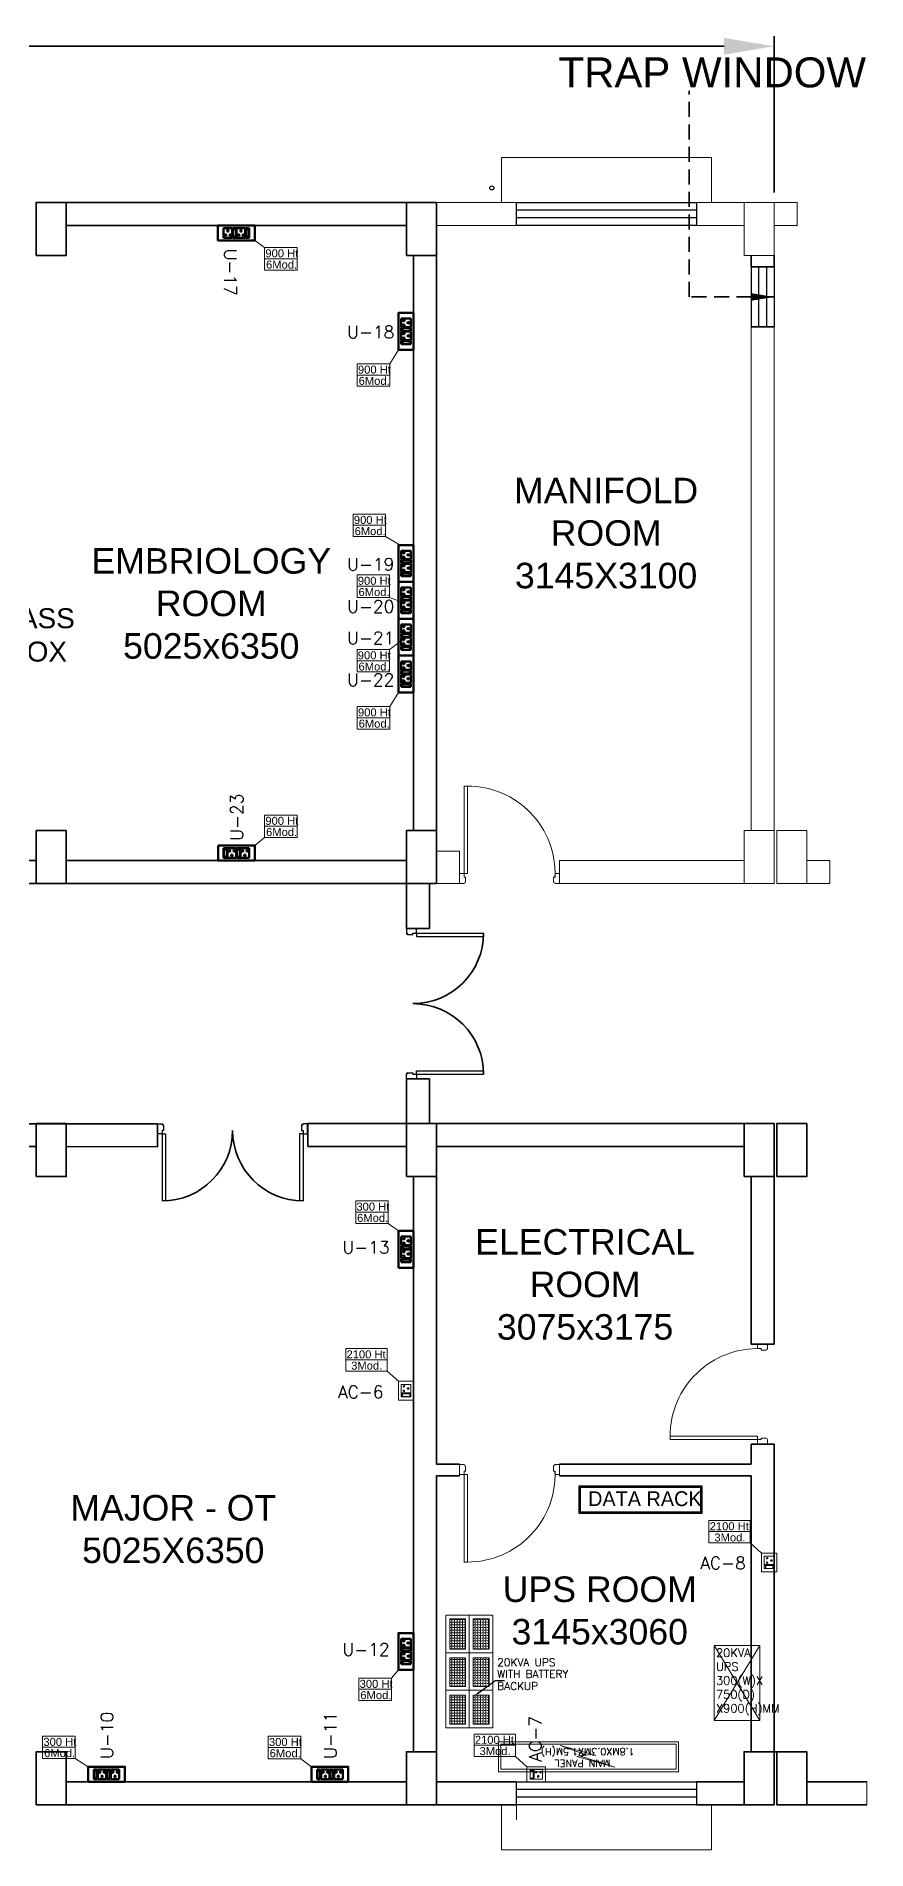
# Model space of a CAD drawing. Header units: millimetres. Extents: x 1380494 to 2061523, y -305664 to -174999.
# Drawn here: x 1658917 to 1667217, y -206533 to -188401 of the extents above; entities that cross this region are included whole.
import ezdxf
from ezdxf import colors
from ezdxf.entities.mleader import LeaderData, LeaderLine
from ezdxf.enums import TextEntityAlignment as Align
from ezdxf.math import Vec2, Vec3

# ---------------------------------------------------------------- set-up
doc = ezdxf.new("R2010")
doc.units = ezdxf.units.MM
doc.header["$LTSCALE"] = 600
doc.header["$MEASUREMENT"] = 0
doc.header["$PDMODE"] = 35
for name, pattern in [('1', [0]), ('CONTINU', [0]), ('DASHED2', [0.375, 0.25, -0.125]), ('HIDDEN', [0.375, 0.25, -0.125])]:
    doc.linetypes.add(name, pattern=pattern)
doc.layers.add('CFT_LOOPING', color=7, linetype='1', lineweight=0, true_color=0xd6d600)
doc.layers.add('ELE-6A AC SOCKET', color=7, linetype='Continuous', lineweight=0, true_color=0x00ceb6)
for name, color, linetype, lineweight in [('col', 5, 'Continuous', 35), ('D.F', 251, 'Continuous', 5), ('DOOR', 144, 'Continuous', 13), ('ELE- DBS', 1, 'Continuous', 9), ('ELE. 2N0S OF 6-16 UPS SOCKETS', 191, 'Continuous', 15), ('ELE. DB', 1, 'Continuous', 9), ('P-Wall', 250, 'Continuous', 35)]:
    doc.layers.add(name, color=color, linetype=linetype, lineweight=lineweight)
for name, color, linetype in [('DATA RACK', 1, 'Continuous'), ('ELE-LIGHTING TEXT', 7, 'Continuous'), ('ELE.ELECTRICAL PANELS', 1, 'Continuous'), ('Lines', 7, 'Continuous'), ('MEP_HVAC_COPPER_PIPE', 5, 'Continuous'), ('TEXT', 250, 'Continuous'), ('wall', 1, 'Continuous'), ('Window', 4, 'Continuous')]:
    doc.layers.add(name, color=color, linetype=linetype)
doc.styles.add('ARIAL', font='arial.ttf')
doc.styles.add('ROMANS', font='romans.shx')
doc.styles.add('ROMANT', font='romant.shx')
doc.styles.get("Standard").update_dxf_attribs({"font": 'stylu.ttf'})
doc.styles.add('Tw Cen MT', font='TCM_____.TTF')
doc.dimstyles.get("Standard").update_dxf_attribs({"dimscale": 1.5, "dimtxt": 150, "dimasz": 150, "dimexe": 100, "dimexo": 100, "dimgap": 0.25, "dimtad": 0, "dimdec": 0, "dimzin": 0, "dimdsep": 46, "dimtxsty": 'ARIAL', "dimcen": 0.09, "dimdle": 100, "dimclrd": 7, "dimclre": 7, "dimclrt": 7, "dimadec": 0, "dimazin": 0, "dimtfac": 1, "dimtdec": 0, "dimtofl": 0, "dimtmove": 0, "dimatfit": 3, "dimfxl": 1, "dimtolj": 1, "dimtzin": 0, "dimarcsym": 0})

# ---------------------------------------------------------------- blocks, each defined once
blk = doc.blocks.new('W1800')
at = {"layer": 'wall', "color": 7}
for p, q in [((0, -58), (0, 173)), ((1800, 173), (1800, -58))]:
    blk.add_line(p, q, dxfattribs=at)
at = {"layer": 'Window'}
for p, q in [((0, 173), (1800, 173)), ((0, 98), (1800, 98)), ((1800, 18), (0, 18)), ((1800, -58), (0, -58))]:
    blk.add_line(p, q, dxfattribs=at)
blk = doc.blocks.new('A$C19B8274B')
at = {"layer": 'DOOR'}
blk.add_line((-45, 925), (-80, 925), dxfattribs=at)
at = {"layer": 'DOOR', "color": 8}
for p, q in [((-80, 50), (-80, 925)), ((-45, 50), (-45, 925)), ((-45, 50), (-80, 50)), ((-955, -50), (-955, -47.5)), ((-940, -35), (-942.5, -35)), ((-60, -35), (-57.5, -35)), ((-45, -50), (-45, -47.5))]:
    blk.add_line(p, q, dxfattribs=at)
for points in [[(-940, 15), (-955, 15), (-955, 50), (-1000, 50), (-1000, -50), (-955, -50)], [(-940, -35), (-940, 15)], [(-60, 15), (-45, 15), (-45, 50), (0, 50), (0, -50), (-45, -50)], [(-60, -35), (-60, 15)]]:
    blk.add_lwpolyline(points, dxfattribs=at)
for centre, radius, start, end in [((-80, 50), 875, 90, 182.29244), ((-955, -35), 12.5, 270, 0), ((-45, -35), 12.5, 180, 270)]:
    blk.add_arc(centre, radius, start, end, dxfattribs=at)
blk = doc.blocks.new('*D170')
at = {"layer": 'D.F', "color": 5, "lineweight": -2, "transparency": 16777216}
for p, q in [((3700, 16120), (3700, 17682)), ((36975, 16120), (36975, 17682)), ((4200, 17582), (16182, 17582)), ((36475, 17582), (24493, 17582))]:
    blk.add_line(p, q, dxfattribs=at)
at = {"layer": 'D.F', "color": 5, "transparency": 16777216}
for points in [[(4200, 17665), (4200, 17498), (3700, 17582)], [(36475, 17665), (36475, 17498), (36975, 17582)]]:
    blk.add_solid(points, dxfattribs=at)
at = {"layer": 'Defpoints', "color": 0, "transparency": 16777216}
for p in [(3700, 17582), (3700, 16020), (36975, 16020)]:
    blk.add_point(p, dxfattribs=at)
at = {"layer": 'D.F', "color": 7, "transparency": 16777216, "insert": (20337, 17582), "char_height": 750, "attachment_point": 5, "style": 'ROMANT'}
blk.add_mtext('\\A1;{\\H0.6667x;INFERTILITY CENTER}', dxfattribs=at)
blk = doc.blocks.new('6MODULE-UPS')
at = {"layer": 'ELE. 2N0S OF 6-16 UPS SOCKETS', "color": 223, "lineweight": 50}
for p, q in [((-6, 92), (-6, 20)), ((-6, 92), (-6, 20)), ((19, 92), (-6, 92)), ((-6, 92), (19, 92)), ((-6, 20), (19, 20)), ((-4, 84), (-4, 28)), ((17, 84), (-4, 84)), ((-4, 30), (17, 30)), ((-4, 28), (17, 28)), ((17, 28), (17, 84)), ((19, 20), (19, 92)), ((24, 92), (87, 92)), ((24, 20), (24, 92)), ((87, 20), (24, 20)), ((87, 92), (87, 20)), ((91, 92), (91, 20)), ((91, 92), (91, 20)), ((116, 92), (91, 92)), ((91, 92), (116, 92)), ((91, 20), (116, 20)), ((93, 84), (93, 28)), ((114, 84), (93, 84)), ((93, 30), (114, 30)), ((93, 28), (114, 28)), ((114, 28), (114, 84)), ((116, 20), (116, 92)), ((120, 20), (120, 92)), ((120, 92), (184, 92)), ((184, 20), (120, 20)), ((184, 92), (184, 20))]:
    blk.add_line(p, q, dxfattribs=at)
blk.add_lwpolyline([(-48, 0), (226, 0), (226, 112), (-48, 112)], close=True, dxfattribs=at)
for centre, radius, start, end in [((37, 42), 4.24, 5.2689, 272.51), ((41, 39), 3.42, 202.6838, 75.0951), ((55, 74), 4.92, 307.1584, 232.8416), ((55, 69), 3.14, 161.4031, 18.5969), ((70, 39), 3.42, 104.9049, 337.3162), ((73, 42), 4.24, 267.49, 174.7311), ((134, 42), 4.24, 5.2689, 272.51), ((137, 39), 3.42, 202.6838, 75.0951), ((152, 74), 4.92, 307.1584, 232.8416), ((152, 69), 3.14, 161.4031, 18.5969), ((167, 39), 3.42, 104.9049, 337.3162), ((170, 42), 4.24, 267.49, 174.7311)]:
    blk.add_arc(centre, radius, start, end, dxfattribs=at)
blk = doc.blocks.new('5Y3AQY')
at = {"layer": 'ELE. 2N0S OF 6-16 UPS SOCKETS', "color": 72, "lineweight": 50}
for p, q in [((-312, -26), (-278, -26)), ((-312, -124), (-312, -26)), ((-312, -124), (-312, -26)), ((-312, -124), (-278, -124)), ((-278, -124), (-312, -124)), ((-309, -37), (-281, -37)), ((-309, -113), (-309, -37)), ((-309, -40), (-281, -40)), ((-281, -113), (-309, -113)), ((-281, -37), (-281, -113)), ((-278, -26), (-278, -124)), ((-272, -26), (-272, -124)), ((-187, -26), (-272, -26)), ((-272, -124), (-187, -124)), ((-187, -124), (-187, -26)), ((-181, -26), (-148, -26)), ((-181, -124), (-181, -26)), ((-181, -124), (-181, -26)), ((-181, -124), (-148, -124)), ((-148, -124), (-181, -124)), ((-179, -37), (-150, -37)), ((-179, -113), (-179, -37)), ((-179, -40), (-150, -40)), ((-150, -113), (-179, -113)), ((-150, -37), (-150, -113)), ((-148, -26), (-148, -124)), ((-57, -26), (-142, -26)), ((-142, -26), (-142, -124)), ((-142, -124), (-57, -124)), ((-57, -124), (-57, -26))]:
    blk.add_line(p, q, dxfattribs=at)
blk.add_lwpolyline([(-368, 0), (0, 0), (0, -150), (-368, -150)], close=True, dxfattribs=at)
for centre, radius, start, end in [((-254, -56), 5.7, 87.49, 354.7311), ((-249, -52), 4.6, 284.9049, 157.3162), ((-230, -99), 6.62, 127.1584, 52.8416), ((-230, -92), 4.22, 341.4031, 198.5969), ((-210, -52), 4.6, 22.6838, 255.0951), ((-205, -56), 5.7, 185.2689, 92.51), ((-124, -56), 5.7, 87.49, 354.7311), ((-119, -52), 4.6, 284.9049, 157.3162), ((-99, -99), 6.62, 127.1584, 52.8416), ((-99, -92), 4.22, 341.4031, 198.5969), ((-80, -52), 4.6, 22.6838, 255.0951), ((-75, -56), 5.7, 185.2689, 92.51)]:
    blk.add_arc(centre, radius, start, end, dxfattribs=at)
blk = doc.blocks.new('RETETY')
at = {"layer": 'ELE- DBS'}
h = blk.add_hatch(dxfattribs=at)
h.set_pattern_fill('ANGLE', color=2, scale=3.830156, angle=90)
h.set_pattern_definition([(90, (316265.61, -529580.6), (-26.7536412, 3e-14), [19.4571936, -7.2964476]), (180, (316265.61, -529580.6), (-4e-14, -26.7536412), [19.4571936, -7.2964476])])
h.paths.add_polyline_path([(-430, 1088), (-430, 787), (-272, 787), (-272, 1088)])
h = blk.add_hatch(dxfattribs=at)
h.set_pattern_fill('ANGLE', color=2, scale=3.830156, angle=90)
h.set_pattern_definition([(90, (316499.715, -529580.6), (-26.7536412, 3e-14), [19.4571936, -7.2964476]), (180, (316499.715, -529580.6), (-4e-14, -26.7536412), [19.4571936, -7.2964476])])
h.paths.add_polyline_path([(-195, 1088), (-195, 787), (-37, 787), (-37, 1088)])
h = blk.add_hatch(dxfattribs=at)
h.set_pattern_fill('ANGLE', color=2, scale=3.830156, angle=90)
h.set_pattern_definition([(90, (316265.61, -529955.597), (-26.7536412, 3e-14), [19.4571936, -7.2964476]), (180, (316265.61, -529955.597), (-4e-14, -26.7536412), [19.4571936, -7.2964476])])
h.paths.add_polyline_path([(-430, 701), (-430, 412), (-272, 412), (-272, 701)])
h = blk.add_hatch(dxfattribs=at)
h.set_pattern_fill('ANGLE', color=2, scale=3.830156, angle=90)
h.set_pattern_definition([(90, (316499.715, -529955.597), (-26.7536412, 3e-14), [19.4571936, -7.2964476]), (180, (316499.715, -529955.597), (-4e-14, -26.7536412), [19.4571936, -7.2964476])])
h.paths.add_polyline_path([(-195, 701), (-195, 412), (-37, 412), (-37, 701)])
h = blk.add_hatch(dxfattribs=at)
h.set_pattern_fill('ANGLE', color=2, scale=3.830156, angle=90)
h.set_pattern_definition([(90, (316265.61, -530330.594), (-26.7536412, 3e-14), [19.4571936, -7.2964476]), (180, (316265.61, -530330.594), (-4e-14, -26.7536412), [19.4571936, -7.2964476])])
h.paths.add_polyline_path([(-430, 326), (-430, 37), (-272, 37), (-272, 326)])
h = blk.add_hatch(dxfattribs=at)
h.set_pattern_fill('ANGLE', color=2, scale=3.830156, angle=90)
h.set_pattern_definition([(90, (316499.715, -530330.594), (-26.7536412, 3e-14), [19.4571936, -7.2964476]), (180, (316499.715, -530330.594), (-4e-14, -26.7536412), [19.4571936, -7.2964476])])
h.paths.add_polyline_path([(-195, 326), (-195, 37), (-37, 37), (-37, 326)])
at = {"layer": 'ELE- DBS', "color": 3}
for p, q in [((-468, 750), (-234, 750)), ((-234, 750), (0, 750)), ((-468, 375), (-234, 375)), ((-234, 375), (0, 375))]:
    blk.add_line(p, q, dxfattribs=at)
for points in [[(-468, 0), (-468, 1125), (-234, 1125), (-234, 0)], [(-430, 787), (-430, 1088), (-272, 1088), (-272, 787)], [(-234, 0), (-234, 1125), (0, 1125), (0, 0)], [(-195, 787), (-195, 1088), (-37, 1088), (-37, 787)], [(-430, 412), (-430, 701), (-272, 701), (-272, 412)], [(-195, 412), (-195, 701), (-37, 701), (-37, 412)], [(-430, 37), (-430, 326), (-272, 326), (-272, 37)], [(-195, 37), (-195, 326), (-37, 326), (-37, 37)]]:
    blk.add_lwpolyline(points, close=True, dxfattribs=at)
blk = doc.blocks.new('EQ2WE')
at = {"layer": 'ELE-6A AC SOCKET', "lineweight": 0}
for p, q in [((-99, 170), (-215, 170)), ((-215, 170), (-215, 36)), ((-215, 36), (-99, 36)), ((-99, 36), (-99, 170)), ((-91, 36), (-91, 170)), ((-91, 170), (-45, 170)), ((-45, 170), (-91, 170)), ((-45, 36), (-91, 36)), ((-87, 51), (-87, 155)), ((-87, 155), (-48, 155)), ((-48, 55), (-87, 55)), ((-48, 51), (-87, 51)), ((-48, 155), (-48, 51)), ((-45, 170), (-45, 36)), ((-45, 170), (-45, 36))]:
    blk.add_line(p, q, dxfattribs=at)
blk.add_lwpolyline([(0, 0), (-257, 0), (-257, 206), (0, 206)], close=True, dxfattribs=at)
for centre, radius, start, end in [((-190, 77), 7.83, 5.2689, 272.51), ((-184, 72), 6.31, 202.6838, 75.0951), ((-157, 136), 9.08, 307.1584, 232.8416), ((-157, 127), 5.79, 161.4031, 18.5969), ((-130, 72), 6.31, 104.9049, 337.3162), ((-124, 77), 7.83, 267.49, 174.7311)]:
    blk.add_arc(centre, radius, start, end, dxfattribs=at)
blk = doc.blocks.new('rwgha')
at = {"color": 8, "lineweight": 25}
for p, q in [((33400, 8759.3), (33300, 8759.3)), ((33300, 8759.3), (33300, 8714.3)), ((33300, 8714.3), (33302.5, 8714.3)), ((33365, 8699.3), (33365, 8714.3)), ((33365, 8714.3), (33400, 8714.3)), ((33400, 8714.3), (33400, 8759.3)), ((33400, 8714.3), (34070, 8714.3)), ((33400, 8714.3), (33400, 8679.3)), ((33315, 8699.3), (33315, 8701.8)), ((33315, 8699.3), (33365, 8699.3)), ((33400, 8679.3), (34070, 8679.3)), ((33300, 7259.3), (33300, 7304.3)), ((33300, 7304.3), (33302.5, 7304.3)), ((33400, 7259.3), (33300, 7259.3)), ((33400, 7259.3), (33300, 7259.3)), ((33315, 7319.3), (33315, 7316.8)), ((33315, 7319.3), (33365, 7319.3)), ((33365, 7319.3), (33365, 7304.3)), ((33365, 7304.3), (33400, 7304.3)), ((33400, 7339.3), (34070, 7339.3)), ((33400, 7304.3), (33400, 7339.3)), ((33400, 7304.3), (34070, 7304.3)), ((33400, 7304.3), (33400, 7259.3)), ((30812.3, 6707.4), (30812.3, 6807.4)), ((30812.3, 6707.4), (30812.3, 6807.4)), ((30812.3, 6807.4), (30857.3, 6807.4)), ((30857.3, 6807.4), (30857.3, 6804.9)), ((30872.3, 6742.4), (30857.3, 6742.4)), ((30857.3, 6742.4), (30857.3, 6707.4)), ((30872.3, 6792.4), (30869.8, 6792.4)), ((30872.3, 6792.4), (30872.3, 6742.4)), ((32252.3, 6792.4), (32254.8, 6792.4)), ((32252.3, 6792.4), (32252.3, 6742.4)), ((32252.3, 6742.4), (32267.3, 6742.4)), ((32312.3, 6807.4), (32267.3, 6807.4)), ((32267.3, 6807.4), (32267.3, 6804.9)), ((32267.3, 6742.4), (32267.3, 6707.4)), ((32312.3, 6707.4), (32312.3, 6807.4)), ((30857.3, 6707.4), (30812.3, 6707.4)), ((30857.3, 6707.4), (30857.3, 6037.4)), ((30857.3, 6707.4), (30892.3, 6707.4)), ((30892.3, 6707.4), (30892.3, 6037.4)), ((32232.3, 6707.4), (32232.3, 6037.4)), ((32267.3, 6707.4), (32232.3, 6707.4)), ((32267.3, 6707.4), (32312.3, 6707.4)), ((32267.3, 6707.4), (32267.3, 6037.4))]:
    blk.add_line(p, q, dxfattribs=at)
for p, q in [((36745, 4605), (36975, 4605)), ((36745, 3605), (36975, 3605))]:
    blk.add_line(p, q)
at = {"color": 8}
for centre, radius, start, end in [((33315, 8714.3), 12.5, 180, 270), ((33365, 8714.3), 705, 270, 0), ((33365, 7304.3), 705, 0, 90), ((33315, 7304.3), 12.5, 90, 180), ((30857.3, 6792.4), 12.5, 0, 90), ((30857.3, 6742.4), 705, 270, 0), ((32267.3, 6742.4), 705, 180, 270), ((32267.3, 6792.4), 12.5, 90, 180)]:
    blk.add_arc(centre, radius, start, end, dxfattribs=at)
at = {"layer": 'col'}
for points in [[(29600, 15490), (29900, 15490), (29900, 16020), (29600, 16020)], [(33300, 15490), (33600, 15490), (33600, 16020), (33300, 16020)], [(29600, 9210), (29900, 9210), (29900, 9740), (29600, 9740)], [(33300, 9210), (33600, 9210), (33600, 9740), (33300, 9740)], [(29600, 6280), (29900, 6280), (29900, 6810), (29600, 6810)], [(33300, 6280), (33600, 6280), (33600, 6810), (33300, 6810)], [(36675, 6280), (36975, 6280), (36975, 6810), (36675, 6810)], [(37000, 6280), (37300, 6280), (37300, 6810), (37000, 6810)], [(29600, 0), (29900, 0), (29900, 530), (29600, 530)], [(33300, 0), (33600, 0), (33600, 530), (33300, 530)], [(36675, 0), (36975, 0), (36975, 530), (36675, 530)], [(37000, 0), (37300, 0), (37300, 530), (37000, 530)]]:
    blk.add_lwpolyline(points, close=True, dxfattribs=at)
at = {"layer": 'D.F'}
for p, q in [((34400.3, 16020), (33600, 16020)), ((34400.3, 16020), (34400.3, 15790)), ((36675, 16020), (36200.3, 16020)), ((36200.3, 16020), (36200.3, 15790)), ((36975, 16020), (37205, 16020)), ((37205, 16020), (37205, 15790)), ((34400.3, 15790), (33600, 15790)), ((36675, 15790), (36200.3, 15790)), ((37205, 15790), (36975, 15790)), ((36745, 14775), (36745, 12575)), ((36975, 14775), (36975, 12890)), ((36975, 12890), (36975, 9740)), ((36745, 12575), (36745, 9740)), ((33600, 9533), (33830, 9533)), ((33830, 9533), (33830, 9210)), ((34830, 9440), (36675, 9440)), ((34830, 9440), (34830, 9210)), ((37300, 9440), (37530, 9440)), ((37530, 9440), (37530, 9210)), ((33600, 9210), (33830, 9210)), ((34830, 9210), (36675, 9210)), ((37530, 9210), (37300, 9210)), ((33830, 3405), (33830, 3290)), ((34830, 3290), (34830, 3405)), ((36200, 230), (36200, 0)), ((37900, 0), (37900, 230)), ((34400, 80), (34400, -150))]:
    blk.add_line(p, q, dxfattribs=at)
for points in [[(36350.3, 16020), (36350.3, 16470), (34250.3, 16470), (34250.3, 16020)], [(36350, 0), (36350, -450), (34250, -450), (34250, 0)]]:
    blk.add_lwpolyline(points, dxfattribs=at)
for points in [[(36675, 15490), (36975, 15490), (36975, 16020), (36675, 16020)], [(36675, 9210), (36975, 9210), (36975, 9740), (36675, 9740)], [(37000, 9210), (37300, 9210), (37300, 9740), (37000, 9740)]]:
    blk.add_lwpolyline(points, close=True, dxfattribs=at)
at = {"layer": 'MEP_HVAC_COPPER_PIPE'}
blk.add_circle((34153.2, 16165), 20, dxfattribs=at)
at = {"layer": 'P-Wall', "color": 8}
for p, q in [((29900, 16020), (33300, 16020)), ((29900, 15790), (33300, 15790)), ((29900, 230), (33300, 230)), ((29900, 0), (33300, 0))]:
    blk.add_line(p, q, dxfattribs=at)
at = {"layer": 'P-Wall', "color": 8, "linetype": 'Continuous'}
for p, q in [((33370, 15490), (33370, 9740)), ((33600, 15490), (33600, 9740)), ((36745, 15375), (36745, 15490)), ((36745, 15375), (36745, 15420)), ((36975, 15375), (36975, 15490)), ((36975, 15375), (36975, 15420)), ((36975, 15375), (36745, 15375)), ((36975, 14775), (36745, 14775)), ((28345, 9440), (29600, 9440)), ((29600, 9440), (29600, 9440)), ((29900, 9440), (33300, 9440)), ((28230, 9210), (33300, 9210)), ((29600, 9210), (29600, 9210)), ((28230, 6810), (30812.3, 6807.4)), ((30812.3, 6577.4), (30812.3, 6807.4)), ((33600, 6810), (36675, 6810)), ((28230, 6580), (29600, 6580)), ((29900, 6580), (30812.3, 6577.4)), ((33600, 6580), (36675, 6580)), ((33370, 530), (33370, 6280)), ((33600, 3405), (33600, 6280)), ((36745, 4605), (36745, 6280)), ((36975, 4605), (36975, 6280)), ((36745, 3405), (36745, 3605)), ((36975, 530), (36975, 3605)), ((33600, 3405), (33830, 3405)), ((33600, 3290), (33830, 3290)), ((33600, 530), (33600, 3290)), ((34830, 3405), (36745, 3405)), ((34830, 3290), (36745, 3290)), ((36745, 530), (36745, 3290)), ((34400, 230), (33600, 230)), ((36675, 230), (36200, 230)), ((37900, 230), (37300, 230)), ((34400, 0), (33600, 0)), ((36675, 0), (36200, 0)), ((37900, 0), (37300, 0))]:
    blk.add_line(p, q, dxfattribs=at)
at = {"layer": 'P-Wall'}
for p, q in [((33300, 9210), (33300, 8760)), ((33530, 8760), (33530, 9210)), ((33300, 8760), (33530, 8760)), ((33530, 7259.3), (33300, 7259.3)), ((33300, 7259.3), (33300, 6810)), ((33530, 6810), (33530, 7259.3)), ((32313, 6580), (32313, 6810)), ((32313, 6810), (33300, 6810)), ((33300, 6580), (32313, 6580)), ((36975, 530), (37000, 530))]:
    blk.add_line(p, q, dxfattribs=at)
at = {"layer": 'Window', "ltscale": 750}
for p, q in [((36745, 15375), (36745, 14775)), ((36820, 15375), (36820, 14775)), ((36900, 15375), (36900, 14775)), ((36975, 15375), (36975, 14775))]:
    blk.add_line(p, q, dxfattribs=at)
at = {"layer": 'D.F'}
for p in [(34400.3, 15847.5), (34400, 57.5)]:
    blk.add_blockref('W1800', p, dxfattribs=at)
at = {"layer": 'D.F', "xscale": -1}
blk.add_blockref('A$C19B8274B', (33830, 9260), dxfattribs=at)
at = {"layer": 'D.F', "xscale": -1, "rotation": 90}
blk.add_blockref('A$C19B8274B', (36860, 3605), dxfattribs=at)
at = {"layer": 'D.F', "rotation": 180}
blk.add_blockref('A$C19B8274B', (33830, 3351.5), dxfattribs=at)
at = {"layer": 'TEXT', "color": 8, "style": 'ARIAL'}
blk.add_text('TRAP WINDOW', height=300, dxfattribs=at).set_placement((36356.1, 17080.3), align=Align.BOTTOM_CENTER)
for s, insert, char_height, width, attachment_point in [('MANIFOLD ROOM\\P3145X3100', (35295.4, 12713), 255, 2493.817, 5), ('EMBRIOLOGY ROOM 5025x6350', (31348.9, 12009.4), 255, 2711.593, 5), ('PASS BOX', (29612.4, 11694.7), 200, 1149.25, 5), ('ELECTRICAL ROOM\\P3075x3175', (35085.1, 5755.1), 255, 2572.786, 2), ('MAJOR - OT\\P5025X6350', (30969.2, 2754.6), 255, 2454.158, 5), ('UPS ROOM\\P3145x3060', (35231.9, 2282.1), 255, 2572.786, 2)]:
    blk.add_mtext(s, dxfattribs=dict(at, insert=insert, char_height=char_height, width=width, attachment_point=attachment_point))
at = {"layer": 'D.F'}
dim = blk.add_aligned_dim(p1=(36975, 16020), p2=(3700, 16020), distance=-1561.6, text='{\\H0.6667x;INFERTILITY CENTER}', dimstyle='Standard', override={"dimscale": 1, "dimtxt": 750, "dimasz": 500, "dimtxsty": 'ROMANT', "dimclrd": 5, "dimclre": 5, "dimclrt": 7}, dxfattribs=at)
dim.commit()
dim.dimension.update_dxf_attribs({"geometry": '*D170', "text_midpoint": (20337.5, 17581.6)})
at = {"layer": 'Lines', "linetype": 'HIDDEN'}
blk.add_leader([(36975, 15075), (36126.8, 15075), (36126.8, 17135.2)], dimstyle='Standard', override={"dimgap": 0.25, "dimtad": 0}, dxfattribs=at)

msp = doc.modelspace()

# ---------------------------------------------------------------- linework, layer by layer
at = {"layer": 'CFT_LOOPING', "color": 7, "linetype": 'DASHED2', "ltscale": 5}
for p, q in [((1661199.4192, -190513.3594), (1661101.4249, -190442.8395)), ((1662449.6656, -191675.8359), (1662537.1858, -191535.3786)), ((1662408.9519, -193403.5407), (1662554.0309, -193488.5624)), ((1662448.1639, -194012.5803), (1662589.3204, -194066.872)), ((1662448.1638, -194532.404), (1662593.2427, -194425.1536)), ((1662449.6656, -195102.9327), (1662537.1858, -194962.4754)), ((1661199.4192, -196412.4424), (1661101.4249, -196492.8395)), ((1662434.4429, -200269.9918), (1662537.1858, -200346.0761)), ((1662537.1858, -201848.9681), (1662422.7217, -201746.9691)), ((1666167.1858, -203567.0365), (1666052.7217, -203465.0376)), ((1662537.1858, -204735.2238), (1662466.3215, -204816.4785)), ((1663820.1104, -205702.8395), (1663705.6464, -205600.8405)), ((1659435.086, -205702.8395), (1659305.7493, -205621.2)), ((1661560.0516, -205622.4423), (1661667.4303, -205702.8395))]:
    msp.add_line(p, q, dxfattribs=at)
for points in [[(1661199.4192, -190513.3594), (1661524.2392, -190513.3594), (1661524.2392, -190625.8594), (1661199.4192, -190625.8594)], [(1661199.4192, -190625.8594), (1661524.2392, -190625.8594), (1661524.2392, -190738.3594), (1661199.4192, -190738.3594)], [(1662124.8455, -191675.8359), (1662449.6656, -191675.8359), (1662449.6656, -191788.3359), (1662124.8455, -191788.3359)], [(1662124.8455, -191788.3359), (1662449.6656, -191788.3359), (1662449.6656, -191900.8359), (1662124.8455, -191900.8359)], [(1662084.1319, -193178.5407), (1662408.9519, -193178.5407), (1662408.9519, -193291.0407), (1662084.1319, -193291.0407)], [(1662084.1319, -193291.0407), (1662408.9519, -193291.0407), (1662408.9519, -193403.5407), (1662084.1319, -193403.5407)], [(1662123.3438, -193787.5803), (1662448.1639, -193787.5803), (1662448.1639, -193900.0803), (1662123.3438, -193900.0803)], [(1662123.3438, -193900.0803), (1662448.1639, -193900.0803), (1662448.1639, -194012.5803), (1662123.3438, -194012.5803)], [(1662123.3438, -194532.404), (1662448.1638, -194532.404), (1662448.1638, -194644.904), (1662123.3438, -194644.904)], [(1662123.3438, -194644.904), (1662448.1638, -194644.904), (1662448.1638, -194757.404), (1662123.3438, -194757.404)], [(1662124.8455, -195102.9327), (1662449.6656, -195102.9327), (1662449.6656, -195215.4327), (1662124.8455, -195215.4327)], [(1662124.8455, -195215.4327), (1662449.6656, -195215.4327), (1662449.6656, -195327.9327), (1662124.8455, -195327.9327)], [(1661199.4192, -196187.4424), (1661524.2392, -196187.4424), (1661524.2392, -196299.9424), (1661199.4192, -196299.9424)], [(1661199.4192, -196299.9424), (1661524.2392, -196299.9424), (1661524.2392, -196412.4424), (1661199.4192, -196412.4424)], [(1662109.6229, -200044.9918), (1662434.4429, -200044.9918), (1662434.4429, -200157.4918), (1662109.6229, -200157.4918)], [(1662109.6229, -200157.4918), (1662434.4429, -200157.4918), (1662434.4429, -200269.9918), (1662109.6229, -200269.9918)], [(1662010.1257, -201521.9691), (1662422.7217, -201521.9691), (1662422.7217, -201634.4691), (1662010.1257, -201634.4691)], [(1662010.1257, -201634.4691), (1662422.7217, -201634.4691), (1662422.7217, -201746.9691), (1662010.1257, -201746.9691)], [(1665640.1257, -203240.0376), (1666052.7217, -203240.0376), (1666052.7217, -203352.5376), (1665640.1257, -203352.5376)], [(1665640.1257, -203352.5376), (1666052.7217, -203352.5376), (1666052.7217, -203465.0376), (1665640.1257, -203465.0376)], [(1662141.5015, -204816.4785), (1662466.3215, -204816.4785), (1662466.3215, -204928.9785), (1662141.5015, -204928.9785)], [(1662141.5015, -204928.9785), (1662466.3215, -204928.9785), (1662466.3215, -205041.4785), (1662141.5015, -205041.4785)], [(1658980.9292, -205396.2), (1659305.7493, -205396.2), (1659305.7493, -205508.7), (1658980.9292, -205508.7)], [(1661235.2316, -205397.4423), (1661560.0516, -205397.4423), (1661560.0516, -205509.9423), (1661235.2316, -205509.9423)], [(1663293.0504, -205375.8405), (1663705.6464, -205375.8405), (1663705.6464, -205488.3405), (1663293.0504, -205488.3405)], [(1658980.9292, -205508.7), (1659305.7493, -205508.7), (1659305.7493, -205621.2), (1658980.9292, -205621.2)], [(1661235.2316, -205509.9423), (1661560.0516, -205509.9423), (1661560.0516, -205622.4423), (1661235.2316, -205622.4423)], [(1663293.0504, -205488.3405), (1663705.6464, -205488.3405), (1663705.6464, -205600.8405), (1663293.0504, -205600.8405)]]:
    msp.add_lwpolyline(points, close=True, dxfattribs=at)
at = {"layer": 'DATA RACK', "color": 1, "ltscale": 5}
for points in [[(1664343.1305, -202892.8395), (1665570.1135, -202892.8395), (1665570.1135, -203170.3164), (1664343.1305, -203170.3164)], [(1664356.622, -202906.331), (1665556.622, -202906.331), (1665556.622, -203156.8249), (1664356.622, -203156.8249)]]:
    msp.add_lwpolyline(points, close=True, dxfattribs=at)
at = {"layer": 'ELE- DBS', "color": 3}
for p, q in [((1665691.2918, -204489.7357), (1666149.6322, -205239.7472)), ((1666149.6322, -204489.7357), (1665691.2918, -205239.7472))]:
    msp.add_line(p, q, dxfattribs=at)
msp.add_lwpolyline([(1665691.2918, -204489.7357), (1666149.6322, -204489.7357), (1666149.6322, -205239.7472), (1665691.2918, -205239.7472)], close=True, dxfattribs=at)
at = {"layer": 'ELE.ELECTRICAL PANELS', "lineweight": 5}
for points in [[(1663536.7963, -205752.8395), (1663536.7963, -205452.4874), (1665336.7963, -205452.4874), (1665336.7963, -205752.8395)], [(1663560.6436, -205726.9922), (1663560.6436, -205478.7509), (1665312.949, -205478.7509), (1665312.949, -205726.9922)]]:
    msp.add_lwpolyline(points, close=True, dxfattribs=at)
msp.add_lwpolyline([(1664699.3345, -205708.7148), (1664355.569, -205596.2508), (1664470.8663, -205578.5434), (1664153.3412, -205489.6314), (1664402.5182, -205582.1525), (1664319.3629, -205599.8031), (1664699.3345, -205708.7148)], dxfattribs=at)

# ---------------------------------------------------------------- block references
at = {"layer": 'ELE-6A AC SOCKET', "color": 254, "linetype": 'ByBlock', "true_color": 0xdebad0, "xscale": 0.7286145446852714, "yscale": 0.7286145446852714, "zscale": 0.7286145446852714}
for p, rotation in [((1662537.1858, -202036.4681), 270), ((1666167.1858, -203754.5365), 270), ((1663820.1104, -205702.8395), 180)]:
    msp.add_blockref('EQ2WE', p, dxfattribs=dict(at, rotation=rotation))
at = {"layer": 'ELE. 2N0S OF 6-16 UPS SOCKETS', "color": 3, "linetype": 'ByBlock'}
for p, rotation in [((1660732.9466, -190442.8394), 180), ((1662537.1858, -191166.9003), 89.99999999999999), ((1662537.1859, -193488.5624), 89.99999999999999), ((1662537.1858, -193857.0406), 89.99999999999999), ((1662537.1858, -194225.5189), 89.99999999999999), ((1662537.1858, -194593.9971), 89.99999999999999), ((1661101.4249, -196492.8395), 359.9999999999999)]:
    msp.add_blockref('5Y3AQY', p, dxfattribs=dict(at, rotation=rotation))
at = {"layer": 'ELE. 2N0S OF 6-16 UPS SOCKETS', "xscale": -1.344445831101533, "yscale": 1.344445831101533, "zscale": 1.344445831101533}
for p, rotation in [((1662537.1858, -200649.9209), 269.9999999999996), ((1662537.1858, -204670.5903), 269.9999999999996), ((1659499.7195, -205702.8395), 179.9999999999996), ((1661732.0638, -205702.8395), 179.9999999999996)]:
    msp.add_blockref('6MODULE-UPS', p, dxfattribs=dict(at, rotation=rotation))
at = {"layer": 'ELE. DB', "linetype": 'ByBlock'}
msp.add_blockref('RETETY', (1663479.0169, -205313.6084), dxfattribs=at)
at = {"layer": 'P-Wall'}
msp.add_blockref('rwgha', (1629317.1858, -206082.8395), dxfattribs=at)

# ---------------------------------------------------------------- texts
at = {"layer": 'DATA RACK', "color": 1, "ltscale": 5, "insert": (1664432.2757, -202948.7483), "char_height": 148.30641, "width": 1124.34631, "attachment_point": 1, "style": 'Tw Cen MT'}
msp.add_mtext('DATA RACK', dxfattribs=at)
at = {"layer": 'ELE-LIGHTING TEXT', "color": 200, "linetype": 'CONTINU', "char_height": 125, "width": 349.837865, "attachment_point": 1, "style": 'ROMANS'}
for s, insert, rotation in [('{\\C256;U-17\\P}', (1660919.1329, -190525.5575), 270), ('{\\C256;U-23\\P}', (1660859.9398, -196445.1345), 90), ('{\\C256;U-10\\P}', (1659561.5789, -205624.89), 90), ('{\\C256;U-11\\P}', (1661793.9231, -205624.89), 90), ('{\\C256;AC-7\\P}', (1663842.6481, -205651.5624), 90)]:
    msp.add_mtext(s, dxfattribs=dict(at, insert=insert, rotation=rotation))
for s, insert in [('{\\C256;U-18\\P}', (1662024.2532, -191296.3041)), ('{\\C256;U-19\\P}', (1662024.2532, -193617.9661)), ('{\\C256;U-20\\P}', (1662024.2532, -194040.0751)), ('{\\C256;U-21\\P}', (1662024.2532, -194354.9226)), ('{\\C256;U-22\\P}', (1662024.2532, -194773.1219)), ('{\\C256;U-13\\P}', (1661976.872, -200447.1615)), ('{\\C256;AC-6\\P}', (1661931.9674, -201893.2941)), ('{\\C256;AC-8\\P}', (1665553.2292, -203603.5847)), ('{\\C256;U-12\\P}', (1661976.872, -204467.831))]:
    msp.add_mtext(s, dxfattribs=dict(at, insert=insert))
at = {"layer": 'ELE. DB', "color": 0, "insert": (1665710.9886, -204521.9668), "char_height": 83.334613, "attachment_point": 1}
msp.add_mtext('{\\Fromans.shx|c0;20KVA\\PUPS\\P300(W)X\\P750(D)\\PX900(H)MM\\P} ', dxfattribs=at)
at = {"layer": 'TEXT', "color": 7, "linetype": 'Continuous', "ltscale": 12, "style": 'ROMANS'}
for s, height, p in [('20KVA UPS', 77.12495, (1663524.104, -204697.8285, 0)), ('WITH BATTERY', 77.124947, (1663524.104, -204815.3319, 0)), ('BACKUP', 77.12495, (1663524.104, -204935.689, 0))]:
    msp.add_text(s, height=height, dxfattribs=at).set_placement(p)
at = {"layer": 'TEXT', "color": 0, "linetype": 'Continuous', "ltscale": 12, "style": 'ROMANS'}
for s, height, p in [('1.8MX0.3MX1.5M(H)', 70.100981, (1664897.135, -205516.5312)), ('MAIN PANEL', 70.10098, (1664654.2857, -205633.2861))]:
    msp.add_text(s, height=height, rotation=180, dxfattribs=at).set_placement(p)
at = {"layer": 'TEXT', "color": 7, "char_height": 80, "attachment_point": 1}
for s, insert, width in [('\\A1;{\\fArial|b0|i0|c0|p34;900 Ht\\P}', (1661206.861, -190531.4376), 8957.987203), ('\\A1;{\\fArial|b0|i0|c0|p34;6Mod.\\P}', (1661213.8798, -190643.9376), 352.574826), ('\\A1;{\\fArial|b0|i0|c0|p34;900 Ht\\P}', (1662132.2874, -191693.9141), 8957.987203), ('\\A1;{\\fArial|b0|i0|c0|p34;6Mod.\\P}', (1662139.3062, -191806.4141), 352.574826), ('\\A1;{\\fArial|b0|i0|c0|p34;900 Ht\\P}', (1662091.5738, -193196.6189), 8957.987203), ('\\A1;{\\fArial|b0|i0|c0|p34;6Mod.\\P}', (1662098.5926, -193309.1189), 352.574826), ('\\A1;{\\fArial|b0|i0|c0|p34;900 Ht\\P}', (1662130.7857, -193805.6585), 8957.987203), ('\\A1;{\\fArial|b0|i0|c0|p34;6Mod.\\P}', (1662137.8045, -193918.1585), 352.574826), ('\\A1;{\\fArial|b0|i0|c0|p34;900 Ht\\P}', (1662130.7856, -194550.4822), 8957.987203), ('\\A1;{\\fArial|b0|i0|c0|p34;6Mod.\\P}', (1662137.8044, -194662.9822), 352.574826), ('\\A1;{\\fArial|b0|i0|c0|p34;900 Ht\\P}', (1662132.2874, -195121.0109), 8957.987203), ('\\A1;{\\fArial|b0|i0|c0|p34;6Mod.\\P}', (1662139.3062, -195233.5109), 352.574826), ('\\A1;{\\fArial|b0|i0|c0|p34;900 Ht\\P}', (1661206.861, -196205.5206), 8957.987203), ('\\A1;{\\fArial|b0|i0|c0|p34;6Mod.\\P}', (1661213.8798, -196318.0206), 352.574826), ('\\A1;{\\fArial|b0|i0|c0|p34;300 Ht\\P}', (1662117.0647, -200063.07), 8957.987203), ('\\A1;{\\fArial|b0|i0|c0|p34;6Mod.\\P}', (1662124.0835, -200175.57), 352.574826), ('\\A1;{\\fArial|b0|i0|c0|p34;2100 Ht}', (1662017.5676, -201540.0473), 8957.987203), ('\\A1;{\\fArial|b0|i0|c0|p34;3Mod.}', (1662064.6687, -201652.5473), 352.574826), ('\\A1;{\\fArial|b0|i0|c0|p34;2100 Ht}', (1665647.5676, -203258.1158), 8957.987203), ('\\A1;{\\fArial|b0|i0|c0|p34;3Mod.}', (1665694.6687, -203370.6158), 352.574826), ('\\A1;{\\fArial|b0|i0|c0|p34;300 Ht\\P}', (1662148.9434, -204834.5567), 8957.987203), ('\\A1;{\\fArial|b0|i0|c0|p34;6Mod.\\P}', (1662155.9622, -204947.0567), 352.574826), ('\\A1;{\\fArial|b0|i0|c0|p34;300 Ht\\P}', (1658988.3711, -205414.2782), 8957.987203), ('\\A1;{\\fArial|b0|i0|c0|p34;300 Ht\\P}', (1661242.6734, -205415.5205), 8957.987203), ('\\A1;{\\fArial|b0|i0|c0|p34;2100 Ht}', (1663300.4922, -205393.9187), 8957.987203), ('\\A1;{\\fArial|b0|i0|c0|p34;6Mod.\\P}', (1658995.3899, -205526.7782), 352.574826), ('\\A1;{\\fArial|b0|i0|c0|p34;6Mod.\\P}', (1661249.6922, -205528.0205), 352.574826), ('\\A1;{\\fArial|b0|i0|c0|p34;3Mod.}', (1663347.5933, -205506.4187), 352.574826)]:
    msp.add_mtext(s, dxfattribs=dict(at, insert=insert, width=width))

# ---------------------------------------------------------------- leaders
at = {"layer": 'TEXT', "color": 0, "linetype": 'Continuous', "ltscale": 12}
ml = msp.add_multileader_mtext('Standard', dxfattribs=at)
ml.set_content(' ')
ml.set_leader_properties()
ml.build(insert=Vec2(0, 0))
ml.multileader.update_dxf_attribs({"dogleg_length": 91.6942, "arrow_head_size": 61.1295})
ctx = ml.context
ctx.base_point, ctx.char_height, ctx.arrow_head_size, ctx.landing_gap_size, ctx.plane_origin, ctx.plane_x_axis = Vec3(1663596.2109, -204839.1717), 2.4452, 61.1295, 1.2226, Vec3(1663296.9709, -204922.6161), Vec3(-1, 0)
ctx.text_align_type = 2
notes = []
notes.append((ctx, [(0, (1, 1, 0), (1663504.5167, -204839.1717), (1, 0), 91.6942, [(0, [(1663296.9709, -204994.1277)], 0, [])])]))
ctx.mtext.insert, ctx.mtext.flow_direction = Vec3(1663597.4335, -204837.7046), 5
for ctx, leaders in notes:
    for number, flags, end, landing, length, lines in leaders:
        leader = LeaderData()
        leader.index, (leader.has_last_leader_line, leader.has_dogleg_vector, leader.attachment_direction) = number, flags
        leader.last_leader_point, leader.dogleg_vector, leader.dogleg_length = Vec3(end), Vec3(landing), length
        for number, points, colour, breaks in lines:
            line = LeaderLine()
            line.index, line.vertices, line.color, line.breaks = number, Vec3.list(points), colors.encode_raw_color(colour), breaks
            leader.lines.append(line)
        ctx.leaders.append(leader)

doc.saveas('drawing.dxf')
